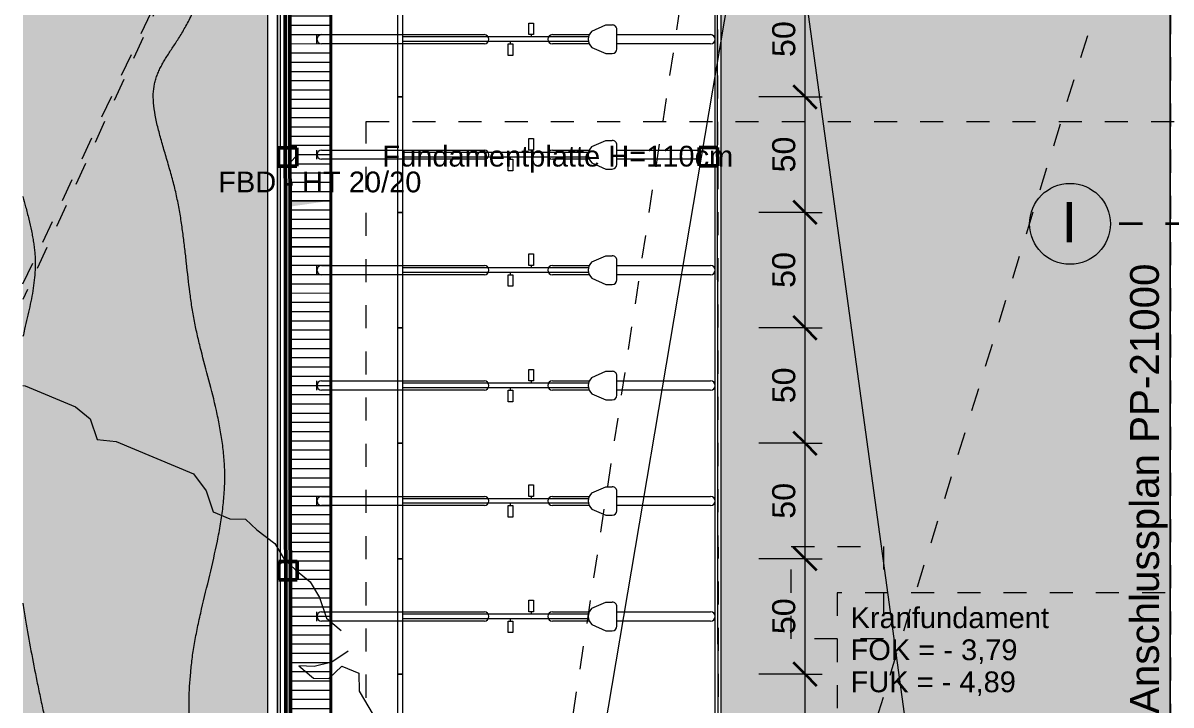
# Model space of a CAD drawing. Header units: metres. Extents: x -2.6 to 53.4, y 58.8 to 100.4.
# Drawn here: x -0.889 to 4.084, y 76.306 to 79.261 of the extents above; entities that cross this region are included whole.
import ezdxf

# ---------------------------------------------------------------- set-up
doc = ezdxf.new("R2010")
doc.units = ezdxf.units.M
for name, pattern in [('Strich Punkt Mittel', [0.015875, 0.00635, -0.004763, 0, -0.004763]), ('Verdeckt', [0.003, 0.002, -0.001]), ('Verdeckt Unten', [0.005, 0.003, -0.002])]:
    doc.linetypes.add(name, pattern=pattern)
for name, color, linetype, lineweight in [('A-DETL-GENF_', 92, 'Continuous', 13), ('A-DETL-MBND', 5, 'Continuous', 5), ('A-FLOR-HRAL', 11, 'Continuous', 5), ('A_2D', 7, 'Continuous', 13), ('A_Baeume', 92, 'Continuous', 13), ('A_Bemassung-50_', 4, 'Continuous', 9), ('A_Bemassung_', 4, 'Continuous', 9), ('A_Beschriftung_', 7, 'Continuous', 9), ('A_Decken', 8, 'Continuous', 13), ('A_Durchbruch_', 7, 'Continuous', 5), ('A_Gelaender', 7, 'Continuous', 13), ('A_Parkplatz', 7, 'Continuous', 13), ('A_Raeume', 7, 'Continuous', 13), ('A_Raeume_', 7, 'Continuous', 5), ('A_Raster_', 1, 'Continuous', 9), ('A_Waende', 7, 'Continuous', 13), ('A_Waende_SHR', 251, 'Continuous', 13), ('Text', 130, 'Continuous', 9)]:
    doc.layers.add(name, color=color, linetype=linetype, lineweight=lineweight)
doc.styles.add('Arial_1', font='arial.ttf', dxfattribs={"height": 0.175})
doc.styles.add('Arial_2', font='arial.ttf', dxfattribs={"height": 0.09})
doc.styles.add('Arial_3', font='arial.ttf', dxfattribs={"height": 0.125})
doc.styles.add('Arial_5', font='arial.ttf', dxfattribs={"height": 0.1})
doc.dimstyles.new('WGA-Bemaßung', dxfattribs={"dimscale": 0.3048, "dimtxt": 0.102026, "dimasz": 0.328084, "dimexe": 0.246063, "dimexo": 0.0625, "dimgap": 0.04101, "dimtad": 1, "dimdec": 1, "dimlfac": 100, "dimrnd": 0.5, "dimdsep": 46, "dimtxsty": 'Arial_5', "dimblk1": 'OBLIQUE', "dimblk2": 'OBLIQUE', "dimsah": 1, "dimcen": 0.09, "dimdle": 0.246063, "dimazin": 2, "dimtfac": 1, "dimtdec": 4, "dimtix": 1, "dimtmove": 0, "dimatfit": 3, "dimfxl": 0.656168, "dimfxlon": 1, "dimtvp": 1, "dimtolj": 1, "dimtzin": 0, "dimarcsym": 2})

# ---------------------------------------------------------------- blocks, each defined once
blk = doc.blocks.new('Geländer - Geländer-3410110-263_PP_00EG_BT1')
at = {"layer": 'A_Gelaender', "lineweight": 5}
blk.add_line((4.0799, 80.4655), (4.0799, 67.2368), dxfattribs=at)
blk = doc.blocks.new('Pergola1 - Pergola-4560027-263_PP_00EG_BT1')
at = {"layer": 'A_Waende_SHR', "lineweight": 5}
h = blk.add_hatch(dxfattribs=at)
h.set_pattern_fill('FP_95', color=250, style=0, pattern_type=2)
h.set_pattern_definition([(45, (0.1, 0), (-0.1414214, 0.2828427), []), (45, (0, 0), (-0.1414214, 0.2828427), [0.1, -0.15]), (45, (-0.1, 0), (-0.1414214, 0.2828427), [])])
h.paths.add_polyline_path([(0.227, 67.8896), (0.307, 67.8898), (0.3069, 67.9196), (0.2569, 67.9196), (0.2569, 67.9696), (0.2269, 67.9696), (0.227, 67.8896)])
h.paths.add_polyline_path([(2.0495, 67.8911), (2.1295, 67.8913), (2.1294, 67.9712), (2.0494, 67.9711), (2.0495, 67.8913)])
h.paths.add_polyline_path([(0.2769, 67.9396), (0.3069, 67.9396), (0.3069, 67.9696), (0.2769, 67.9696), (0.2769, 67.9411)])
h.paths.add_polyline_path([(0.2254, 69.6812), (0.2554, 69.6812), (0.2553, 69.7612), (0.2253, 69.7612)])
h.paths.add_polyline_path([(0.2754, 69.6813), (0.3054, 69.6813), (0.3053, 69.7613), (0.2753, 69.7613), (0.2754, 69.7313)])
h.paths.add_polyline_path([(0.2238, 71.4729), (0.2538, 71.4729), (0.2538, 71.5529), (0.2238, 71.5529)])
h.paths.add_polyline_path([(0.2738, 71.4729), (0.3038, 71.473), (0.3038, 71.553), (0.2738, 71.5529), (0.2738, 71.5229)])
h.paths.add_polyline_path([(2.0464, 71.4745), (2.1264, 71.4745), (2.1263, 71.5545), (2.0463, 71.5545)])
h.paths.add_polyline_path([(0.2223, 73.2646), (0.2523, 73.2646), (0.2517, 73.3446), (0.2222, 73.3446)])
h.paths.add_polyline_path([(0.2723, 73.2646), (0.3023, 73.2646), (0.3022, 73.3446), (0.2722, 73.3446), (0.2722, 73.3146)])
h.paths.add_polyline_path([(0.2207, 75.0562), (0.2507, 75.0562), (0.2507, 75.1362), (0.2207, 75.1362), (0.2207, 75.0705)])
h.paths.add_polyline_path([(0.2707, 75.0563), (0.3007, 75.0563), (0.3007, 75.1363), (0.2707, 75.1363), (0.2707, 75.0705)])
h.paths.add_polyline_path([(2.0433, 75.0578), (2.1233, 75.0579), (2.1232, 75.1379), (2.0432, 75.1378)])
h.paths.add_polyline_path([(0.2192, 76.8479), (0.2492, 76.8479), (0.2491, 76.9279), (0.2191, 76.9279)])
h.paths.add_polyline_path([(0.2692, 76.8479), (0.2992, 76.848), (0.2991, 76.928), (0.2691, 76.9279), (0.2691, 76.8979)])
h.paths.add_polyline_path([(0.2176, 78.6396), (0.2476, 78.6396), (0.2476, 78.7196), (0.2176, 78.7196), (0.2176, 78.6414)])
h.paths.add_polyline_path([(0.2676, 78.6396), (0.2976, 78.6396), (0.2976, 78.7196), (0.2676, 78.7196), (0.2676, 78.6414)])
h.paths.add_polyline_path([(2.0402, 78.6411), (2.1202, 78.6412), (2.1201, 78.7212), (2.0401, 78.7211)])
h.paths.add_polyline_path([(0.2161, 80.4312), (0.2461, 80.4312), (0.246, 80.4828), (0.296, 80.4828), (0.296, 80.5113), (0.216, 80.5112), (0.216, 80.4693)])
h.paths.add_polyline_path([(0.2661, 80.4313), (0.2961, 80.4313), (0.296, 80.4628), (0.2661, 80.4628), (0.2661, 80.4506)])
h.paths.add_polyline_path([(2.0386, 80.4328), (2.1186, 80.4329), (2.1186, 80.5129), (2.0386, 80.5128), (2.0386, 80.4628)])
h = blk.add_hatch(dxfattribs=at)
h.set_pattern_fill('FP_94', color=250, style=0, pattern_type=2)
h.set_pattern_definition([(216.87, (0.0833, 0.20825), (0.624749256, 0.416501116), [0.10413, -0.93713]), (206.565, (0.20825, 0.14578), (-0.20825414, -0.2082493), [0.23283, -0.23283]), (198.435, (0.20825, 0.04165), (-0.41650024, -0.208245843), [0.13171, -0.52684])])
h.paths.add_polyline_path([(0.2569, 67.9196), (2.0495, 67.9211), (2.0495, 67.9411), (0.2769, 67.9396), (0.2661, 80.4628), (2.0386, 80.4628), (2.0386, 80.4828), (0.246, 80.4828), (0.2569, 67.9285)])
at = {"layer": 'A_Waende', "lineweight": 50}
for p, q in [((0.246, 80.4828), (0.2569, 67.9196)), ((0.2769, 67.9396), (0.2661, 80.4628)), ((0.2176, 78.7196), (0.2176, 78.6396)), ((0.2976, 78.7196), (0.2176, 78.7196)), ((0.2976, 78.6396), (0.2976, 78.7196)), ((2.1201, 78.7212), (2.0401, 78.7211)), ((2.0401, 78.7211), (2.0402, 78.6411)), ((2.1202, 78.6412), (2.1201, 78.7212)), ((0.2176, 78.6396), (0.2976, 78.6396)), ((2.0402, 78.6411), (2.1202, 78.6412)), ((0.2991, 76.928), (0.2191, 76.9279)), ((0.2191, 76.9279), (0.2192, 76.8479)), ((0.2992, 76.848), (0.2991, 76.928)), ((0.2192, 76.8479), (0.2992, 76.848))]:
    blk.add_line(p, q, dxfattribs=at)
blk = doc.blocks.new('Bepf_Baum - Rotahorn - 9 Meter-V40-263_PP_00EG_BT1')
at = {"layer": 'A_Baeume'}
for p, q in [((-0.2783, 2.56), (-0.2697, 2.5626)), ((-0.2697, 2.5626), (-0.0331, 2.5626)), ((-0.0331, 2.5626), (0.0457, 2.5389)), ((0.0457, 2.5389), (0.1088, 2.4678)), ((0.1088, 2.4678), (0.1877, 2.4915)), ((0.1877, 2.4915), (0.5504, 2.4915)), ((0.5504, 2.4915), (0.6293, 2.4441)), ((0.6293, 2.4441), (0.6924, 2.373)), ((0.7713, 2.373), (0.8343, 2.3967)), ((0.8343, 2.3967), (0.8974, 2.373)), ((0.6924, 2.373), (0.7713, 2.373)), ((0.8974, 2.373), (0.9921, 2.3493)), ((0.9921, 2.3493), (1.0552, 2.3019)), ((1.0552, 2.3019), (1.1182, 2.2782)), ((1.1182, 2.2782), (1.1971, 2.2545)), ((1.1971, 2.2545), (1.2602, 2.2071)), ((1.2602, 2.2071), (1.3233, 2.136)), ((1.3233, 2.136), (1.4021, 2.1123)), ((1.4652, 2.0412), (1.4179, 1.9701)), ((1.4179, 1.9701), (1.3548, 1.9227)), ((1.4337, 1.899), (1.4652, 1.9701)), ((1.4652, 1.9701), (1.5441, 1.9701)), ((1.5441, 1.9701), (1.5756, 1.899)), ((1.3548, 1.9227), (1.2917, 1.899)), ((1.2917, 1.899), (1.3706, 1.8753)), ((1.3706, 1.8753), (1.4337, 1.899)), ((1.5756, 1.899), (1.6703, 1.8279))]:
    blk.add_line(p, q, dxfattribs=at)
blk = doc.blocks.new('Park_Fahrrad_Reihe - Park_Fahrrad_Reihe-V42-263_PP_00EG_BT1')
at = {"layer": 'A_Parkplatz'}
for p, q in [((3.98, 0.775), (4.02, 0.775)), ((3.98, 0.05), (3.98, 0.755)), ((4.02, 0.755), (4.02, 0.05)), ((4.48, 0.775), (4.52, 0.775)), ((4.48, 0.05), (4.48, 0.755)), ((4.52, 0.755), (4.52, 0.05)), ((4.98, 0.775), (5.02, 0.775)), ((4.98, 0.05), (4.98, 0.755)), ((5.02, 0.755), (5.02, 0.05)), ((5.48, 0.775), (5.52, 0.775)), ((5.48, 0.05), (5.48, 0.755)), ((5.52, 0.755), (5.52, 0.05)), ((5.98, 0.775), (6.02, 0.775)), ((5.98, 0.05), (5.98, 0.755)), ((6.02, 0.755), (6.02, 0.05)), ((6.48, 0.775), (6.52, 0.775)), ((6.48, 0.05), (6.48, 0.755)), ((6.52, 0.755), (6.52, 0.05)), ((3.25, 0.425), (3.75, 0.425)), ((3.75, 0.405), (3.25, 0.405)), ((3.75, 0.405), (3.75, 0.425)), ((3.75, 0.425), (4.25, 0.425)), ((3.75, 0.425), (3.75, 0.405)), ((4.25, 0.405), (3.75, 0.405)), ((3.99, -0.4007), (3.99, 0.405)), ((4.01, -0.4007), (4.01, 0.405)), ((4.25, 0.405), (4.25, 0.425)), ((4.25, 0.425), (4.75, 0.425)), ((4.25, 0.425), (4.25, 0.405)), ((4.75, 0.405), (4.25, 0.405)), ((4.49, -0.4007), (4.49, 0.405)), ((4.51, -0.4007), (4.51, 0.405)), ((4.75, 0.405), (4.75, 0.425)), ((4.75, 0.425), (5.25, 0.425)), ((4.75, 0.425), (4.75, 0.405)), ((5.25, 0.405), (4.75, 0.405)), ((4.99, -0.4007), (4.99, 0.405)), ((5.01, -0.4007), (5.01, 0.405)), ((5.25, 0.405), (5.25, 0.425)), ((5.25, 0.425), (5.75, 0.425)), ((5.25, 0.425), (5.25, 0.405)), ((5.75, 0.405), (5.25, 0.405)), ((5.49, -0.4007), (5.49, 0.405)), ((5.51, -0.4007), (5.51, 0.405)), ((5.75, 0.405), (5.75, 0.425)), ((5.75, 0.425), (6.25, 0.425)), ((5.75, 0.425), (5.75, 0.405)), ((6.25, 0.405), (5.75, 0.405)), ((5.99, -0.4007), (5.99, 0.405)), ((6.01, -0.4007), (6.01, 0.405)), ((6.25, 0.405), (6.25, 0.425)), ((6.25, 0.425), (6.75, 0.425)), ((6.25, 0.425), (6.25, 0.405)), ((6.75, 0.405), (6.25, 0.405)), ((6.49, -0.4007), (6.49, 0.405)), ((6.51, -0.4007), (6.51, 0.405)), ((3.93, -0.0734), (3.93, -0.0534)), ((3.93, -0.0534), (3.98, -0.0534)), ((3.98, -0.0734), (3.93, -0.0734)), ((3.98, -0.0534), (3.98, -0.0734)), ((3.98, -0.0634), (3.99, -0.0634)), ((4.43, -0.0734), (4.43, -0.0534)), ((4.43, -0.0534), (4.48, -0.0534)), ((4.48, -0.0734), (4.43, -0.0734)), ((4.48, -0.0534), (4.48, -0.0734)), ((4.48, -0.0634), (4.49, -0.0634)), ((4.93, -0.0734), (4.93, -0.0534)), ((4.93, -0.0534), (4.98, -0.0534)), ((4.98, -0.0734), (4.93, -0.0734)), ((4.98, -0.0534), (4.98, -0.0734)), ((4.98, -0.0634), (4.99, -0.0634)), ((5.43, -0.0734), (5.43, -0.0534)), ((5.43, -0.0534), (5.48, -0.0534)), ((5.48, -0.0734), (5.43, -0.0734)), ((5.48, -0.0534), (5.48, -0.0734)), ((5.48, -0.0634), (5.49, -0.0634)), ((5.93, -0.0734), (5.93, -0.0534)), ((5.93, -0.0534), (5.98, -0.0534)), ((5.98, -0.0734), (5.93, -0.0734)), ((5.98, -0.0534), (5.98, -0.0734)), ((5.98, -0.0634), (5.99, -0.0634)), ((6.43, -0.0734), (6.43, -0.0534)), ((6.43, -0.0534), (6.48, -0.0534)), ((6.48, -0.0734), (6.43, -0.0734)), ((6.48, -0.0534), (6.48, -0.0734)), ((6.48, -0.0634), (6.49, -0.0634)), ((4.02, -0.163), (4.02, -0.143)), ((4.02, -0.143), (4.07, -0.143)), ((4.07, -0.143), (4.07, -0.163)), ((4.52, -0.163), (4.52, -0.143)), ((4.52, -0.143), (4.57, -0.143)), ((4.57, -0.143), (4.57, -0.163)), ((5.02, -0.163), (5.02, -0.143)), ((5.02, -0.143), (5.07, -0.143)), ((5.07, -0.143), (5.07, -0.163)), ((5.52, -0.163), (5.52, -0.143)), ((5.52, -0.143), (5.57, -0.143)), ((5.57, -0.143), (5.57, -0.163)), ((6.02, -0.163), (6.02, -0.143)), ((6.02, -0.143), (6.07, -0.143)), ((6.07, -0.143), (6.07, -0.163)), ((6.52, -0.163), (6.52, -0.143)), ((6.52, -0.143), (6.57, -0.143)), ((6.57, -0.143), (6.57, -0.163)), ((4.02, -0.153), (4.01, -0.153)), ((4.07, -0.163), (4.02, -0.163)), ((4.52, -0.153), (4.51, -0.153)), ((4.57, -0.163), (4.52, -0.163)), ((5.02, -0.153), (5.01, -0.153)), ((5.07, -0.163), (5.02, -0.163)), ((5.52, -0.153), (5.51, -0.153)), ((5.57, -0.163), (5.52, -0.163)), ((6.02, -0.153), (6.01, -0.153)), ((6.07, -0.163), (6.02, -0.163)), ((6.52, -0.153), (6.51, -0.153)), ((6.57, -0.163), (6.52, -0.163)), ((3.98, -0.4042), (3.98, -0.245)), ((4.02, -0.245), (4.02, -0.4042)), ((4.48, -0.4042), (4.48, -0.245)), ((4.52, -0.245), (4.52, -0.4042)), ((4.98, -0.4042), (4.98, -0.245)), ((5.02, -0.245), (5.02, -0.4042)), ((5.48, -0.4042), (5.48, -0.245)), ((5.52, -0.245), (5.52, -0.4042)), ((5.98, -0.4042), (5.98, -0.245)), ((6.02, -0.245), (6.02, -0.4042)), ((6.48, -0.4042), (6.48, -0.245)), ((6.52, -0.245), (6.52, -0.4042)), ((3.9647, -0.4163), (3.938, -0.4769)), ((4.0353, -0.4163), (4.062, -0.4769)), ((4.4647, -0.4163), (4.438, -0.4769)), ((4.5353, -0.4163), (4.562, -0.4769)), ((4.9647, -0.4163), (4.938, -0.4769)), ((5.0353, -0.4163), (5.062, -0.4769)), ((5.4647, -0.4163), (5.438, -0.4769)), ((5.5353, -0.4163), (5.562, -0.4769)), ((5.9647, -0.4163), (5.938, -0.4769)), ((6.0353, -0.4163), (6.062, -0.4769)), ((6.4647, -0.4163), (6.438, -0.4769)), ((6.5353, -0.4163), (6.562, -0.4769)), ((3.938, -0.4769), (3.938, -0.5044)), ((4.062, -0.4769), (4.062, -0.5044)), ((4.438, -0.4769), (4.438, -0.5044)), ((4.562, -0.4769), (4.562, -0.5044)), ((4.938, -0.4769), (4.938, -0.5044)), ((5.062, -0.4769), (5.062, -0.5044)), ((5.438, -0.4769), (5.438, -0.5044)), ((5.562, -0.4769), (5.562, -0.5044)), ((5.938, -0.4769), (5.938, -0.5044)), ((6.062, -0.4769), (6.062, -0.5044)), ((6.438, -0.4769), (6.438, -0.5044)), ((6.562, -0.4769), (6.562, -0.5044)), ((3.958, -0.5244), (4.042, -0.5244)), ((3.98, -0.93), (3.98, -0.5244)), ((4.02, -0.5244), (4.02, -0.93)), ((4.458, -0.5244), (4.542, -0.5244)), ((4.48, -0.93), (4.48, -0.5244)), ((4.52, -0.5244), (4.52, -0.93)), ((4.958, -0.5244), (5.042, -0.5244)), ((4.98, -0.93), (4.98, -0.5244)), ((5.02, -0.5244), (5.02, -0.93)), ((5.458, -0.5244), (5.542, -0.5244)), ((5.48, -0.93), (5.48, -0.5244)), ((5.52, -0.5244), (5.52, -0.93)), ((5.958, -0.5244), (6.042, -0.5244)), ((5.98, -0.8807), (5.98, -0.5244)), ((6.02, -0.5244), (6.02, -0.8807)), ((6.458, -0.5244), (6.542, -0.5244)), ((6.48, -0.93), (6.48, -0.5244)), ((6.52, -0.5244), (6.52, -0.93)), ((3.25, -0.95), (3.75, -0.95)), ((3.75, -0.95), (4.25, -0.95)), ((4.25, -0.95), (4.75, -0.95)), ((4.75, -0.95), (5.25, -0.95)), ((5.25, -0.95), (5.75, -0.95)), ((5.75, -0.95), (5.9512, -0.95)), ((6.0312, -0.95), (6.25, -0.95)), ((6.25, -0.95), (6.75, -0.95))]:
    blk.add_line(p, q, dxfattribs=at)
for centre, radius, start, end in [((4, 0.755), 0.02, 0, 180), ((4.5, 0.755), 0.02, 0, 180), ((5, 0.755), 0.02, 0, 180), ((5.5, 0.755), 0.02, 0, 180), ((6, 0.755), 0.02, 0, 180), ((6.5, 0.755), 0.02, 0, 180), ((4, 0.05), 0.02, 180, 360), ((4.5, 0.05), 0.02, 180, 360), ((5, 0.05), 0.02, 180, 360), ((5.5, 0.05), 0.02, 180, 360), ((6, 0.05), 0.02, 180, 360), ((6.5, 0.05), 0.02, 180, 360), ((4, -0.245), 0.02, 0, 180), ((4.5, -0.245), 0.02, 0, 180), ((5, -0.245), 0.02, 0, 180), ((5.5, -0.245), 0.02, 0, 180), ((6, -0.245), 0.02, 0, 180), ((6.5, -0.245), 0.02, 0, 180), ((4, -0.445), 0.0455, 39.1071, 140.8929), ((4.5, -0.445), 0.0455, 39.1071, 140.8929), ((5, -0.445), 0.0455, 39.1071, 140.8929), ((5.5, -0.445), 0.0455, 39.1071, 140.8929), ((6, -0.445), 0.0455, 39.1071, 140.8929), ((6.5, -0.445), 0.0455, 39.1071, 140.8929), ((3.958, -0.5044), 0.02, 180, 270), ((4.042, -0.5044), 0.02, 270, 0), ((4.458, -0.5044), 0.02, 180, 270), ((4.542, -0.5044), 0.02, 270, 0), ((4.958, -0.5044), 0.02, 180, 270), ((5.042, -0.5044), 0.02, 270, 0), ((5.458, -0.5044), 0.02, 180, 270), ((5.542, -0.5044), 0.02, 270, 0), ((5.958, -0.5044), 0.02, 180, 270), ((6.042, -0.5044), 0.02, 270, 0), ((6.458, -0.5044), 0.02, 180, 270), ((6.542, -0.5044), 0.02, 270, 0), ((4, -0.93), 0.02, 180, 360), ((4.5, -0.93), 0.02, 180, 360), ((5, -0.93), 0.02, 180, 360), ((5.5, -0.93), 0.02, 180, 360), ((6.5, -0.93), 0.02, 180, 360)]:
    blk.add_arc(centre, radius, start, end, dxfattribs=at)
blk = doc.blocks.new('HLS_Rigol - 20x8cm-9179605-263_PP_00EG_BT1')
at = {"layer": 'A-DETL-MBND'}
h = blk.add_hatch(dxfattribs=at)
h.set_pattern_fill('FP_124', color=252, style=0, pattern_type=2)
h.set_pattern_definition([(359.99107, (-0.26287, 67.891), (-3.77e-06, 0.04), [])])
h.paths.add_polyline_path([(0.4417, 67.8905), (0.4417, 67.9197), (0.3069, 67.9196), (0.307, 67.8905), (0.4064, 67.8905)])
h.paths.add_polyline_path([(0.3069, 67.9396), (0.4417, 67.9397), (0.4417, 78.4899), (0.2707, 78.4655), (0.2678, 78.445), (0.2691, 76.9279), (0.2991, 76.928), (0.2991, 76.848), (0.2692, 76.8479), (0.2707, 75.1363), (0.3007, 75.1363), (0.3007, 75.0563), (0.2707, 75.0562), (0.2722, 73.3446), (0.3022, 73.3446), (0.3022, 73.2646), (0.2723, 73.2646), (0.2738, 71.5529), (0.3038, 71.553), (0.3038, 71.473), (0.2738, 71.4729), (0.2753, 69.7613), (0.3053, 69.7613), (0.3053, 69.6813), (0.2754, 69.6812), (0.2769, 67.9696), (0.3069, 67.9696), (0.3069, 67.9411)])
h.paths.add_polyline_path([(0.2517, 67.9696), (0.2569, 67.9696), (0.2554, 69.6812), (0.2517, 69.6812), (0.2517, 67.9696)])
h.paths.add_polyline_path([(0.2517, 69.7612), (0.2553, 69.7613), (0.2538, 71.4729), (0.2517, 71.4729), (0.2517, 69.7613)])
h.paths.add_polyline_path([(0.2517, 71.5529), (0.2538, 71.553), (0.2523, 73.2646), (0.2517, 73.2646), (0.2517, 71.553)])
h.paths.add_polyline_path([(0.2517, 73.3446), (0.2522, 73.3446), (0.2517, 73.3446)])
h.paths.add_polyline_path([(0.2707, 78.4905), (0.4417, 78.4905), (0.4417, 80.2762), (0.2662, 80.276), (0.2676, 78.7196), (0.2976, 78.7196), (0.2976, 78.6396), (0.2676, 78.6396), (0.2678, 78.4905)])
h.paths.add_polyline_path([(0.2662, 80.279), (0.4417, 80.2792), (0.4417, 80.2812), (0.2662, 80.281)])
h.paths.add_polyline_path([(0.296, 80.4828), (0.4417, 80.4828), (0.4417, 80.4896), (0.296, 80.4896)])
for p, q in [((0.4417, 78.4905), (0.4417, 80.2762)), ((0.442, 80.2762), (0.442, 78.4905)), ((0.4437, 78.4905), (0.4437, 80.2762)), ((0.4467, 67.9397), (0.4467, 80.2762)), ((0.4467, 67.9397), (0.4467, 80.2762)), ((0.2467, 78.7196), (0.2467, 79.7282)), ((0.2467, 78.7196), (0.2467, 79.7282)), ((0.2467, 78.4905), (0.2467, 78.6396)), ((0.2467, 78.4905), (0.2467, 78.6396)), ((0.4417, 67.9397), (0.4417, 78.4899)), ((0.442, 78.49), (0.442, 67.9397)), ((0.4437, 67.9397), (0.4437, 78.4902)), ((0.2467, 76.9279), (0.2467, 78.2972)), ((0.2467, 76.9279), (0.2467, 78.2972)), ((0.2467, 75.1362), (0.2467, 76.8479)), ((0.2467, 75.1362), (0.2467, 76.8479))]:
    blk.add_line(p, q, dxfattribs=at)
blk = doc.blocks.new('Symbol_Schatten - Bodendurchbruch_Schatten-V111-263_PP_00EG_BT1')
at = {"layer": 'A-DETL-MBND'}
for p, q in [((-0.1, -0.1), (-0.099, -0.1)), ((-0.099, -0.1), (-0.1, -0.1)), ((0.0959, -0.1), (0.0979, -0.1)), ((0.0979, -0.1), (0.0959, -0.1))]:
    blk.add_line(p, q, dxfattribs=at)
blk = doc.blocks.new('Symbol_Schatten - Bodendurchbruch_Schatten-V112-263_PP_00EG_BT1')
at = {"layer": 'A-DETL-GENF_'}
h = blk.add_hatch(color=256, dxfattribs=at)
h.paths.add_polyline_path([(-0.1, -0.1), (-0.0978, -0.0847), (-0.098, 0.1), (-0.1, 0.1), (-0.1, -0.0737)])
h.paths.add_polyline_path([(-0.0779, 0.0545), (-0.075, 0.075), (0.0959, 0.1), (-0.078, 0.1), (-0.078, 0.078)])
at = {"layer": 'A_2D'}
for p, q in [((-0.1, -0.1), (-0.1, 0.1)), ((-0.1, 0.1), (-0.098, 0.1)), ((-0.078, 0.1), (0.1, 0.1)), ((0.1, 0.1), (0.1, -0.1)), ((-0.0978, -0.1), (-0.1, -0.1)), ((0.1, -0.1), (-0.0778, -0.1))]:
    blk.add_line(p, q, dxfattribs=at)
at = {"layer": 'A_Durchbruch_'}
for p, q in [((-0.098, 0.1), (-0.1, 0.1)), ((-0.1, 0.1), (-0.1, -0.1)), ((0.1, 0.1), (-0.078, 0.1)), ((0.1, -0.1), (0.1, 0.1)), ((-0.1, -0.1), (-0.0978, -0.1)), ((-0.0778, -0.1), (0.1, -0.1))]:
    blk.add_line(p, q, dxfattribs=at)
blk = doc.blocks.new('Raster - BS_Achse-112124-263_PP_00EG_BT1')
at = {"layer": 'A_Beschriftung_'}
blk.add_circle((0, 0), 0.0035, dxfattribs=at)
blk = doc.blocks.new('DIMBLOCK17-263_PP_00EG_BT1')
at = {"layer": 'A_Bemassung-50_', "lineweight": 35, "transparency": 16777216}
for p, q in [((2.4986, 76.44), (2.4486, 76.49)), ((2.4986, 76.44), (2.5486, 76.39)), ((2.4986, 75.94), (2.4486, 75.99)), ((2.4986, 75.94), (2.5486, 75.89))]:
    blk.add_line(p, q, dxfattribs=at)
at = {"layer": 'A_Bemassung-50_', "transparency": 16777216}
for p, q in [((2.4986, 76.44), (2.2986, 76.44)), ((2.4986, 75.94), (2.4986, 76.44)), ((2.4986, 76.44), (2.5736, 76.44)), ((2.4986, 75.94), (2.2986, 75.94)), ((2.4986, 75.94), (2.5736, 75.94))]:
    blk.add_line(p, q, dxfattribs=at)
at = {"layer": 'A_Bemassung-50_', "color": 0, "transparency": 16777216, "insert": (2.3563, 76.1131), "char_height": 0.1, "width": 0.184588, "attachment_point": 1, "rotation": 90, "line_spacing_factor": 0.941778, "style": 'Arial_5'}
blk.add_mtext('50', dxfattribs=at)
blk = doc.blocks.new('_Oblique')
at = {"color": 0, "linetype": 'ByBlock', "lineweight": -2}
blk.add_line((-0.5, -0.5), (0.5, 0.5), dxfattribs=at)
blk = doc.blocks.new('DIMBLOCK18-263_PP_00EG_BT1')
at = {"layer": 'A_Bemassung-50_', "lineweight": 35, "transparency": 16777216}
for p, q in [((2.4986, 76.94), (2.4486, 76.99)), ((2.4986, 76.94), (2.5486, 76.89)), ((2.4986, 76.44), (2.4486, 76.49)), ((2.4986, 76.44), (2.5486, 76.39))]:
    blk.add_line(p, q, dxfattribs=at)
at = {"layer": 'A_Bemassung-50_', "transparency": 16777216}
for p, q in [((2.4986, 76.94), (2.2986, 76.94)), ((2.4986, 76.44), (2.4986, 76.94)), ((2.4986, 76.94), (2.5736, 76.94)), ((2.4986, 76.44), (2.2986, 76.44)), ((2.4986, 76.44), (2.5736, 76.44))]:
    blk.add_line(p, q, dxfattribs=at)
at = {"layer": 'A_Bemassung-50_', "color": 0, "transparency": 16777216, "insert": (2.3563, 76.6131), "char_height": 0.1, "width": 0.184588, "attachment_point": 1, "rotation": 90, "line_spacing_factor": 0.941778, "style": 'Arial_5'}
blk.add_mtext('50', dxfattribs=at)
blk = doc.blocks.new('DIMBLOCK19-263_PP_00EG_BT1')
at = {"layer": 'A_Bemassung-50_', "lineweight": 35, "transparency": 16777216}
for p, q in [((2.4986, 77.44), (2.4486, 77.49)), ((2.4986, 77.44), (2.5486, 77.39)), ((2.4986, 76.94), (2.4486, 76.99)), ((2.4986, 76.94), (2.5486, 76.89))]:
    blk.add_line(p, q, dxfattribs=at)
at = {"layer": 'A_Bemassung-50_', "transparency": 16777216}
for p, q in [((2.4986, 77.44), (2.2986, 77.44)), ((2.4986, 76.94), (2.4986, 77.44)), ((2.4986, 77.44), (2.5736, 77.44)), ((2.4986, 76.94), (2.2986, 76.94)), ((2.4986, 76.94), (2.5736, 76.94))]:
    blk.add_line(p, q, dxfattribs=at)
at = {"layer": 'A_Bemassung-50_', "color": 0, "transparency": 16777216, "insert": (2.3563, 77.1131), "char_height": 0.1, "width": 0.184588, "attachment_point": 1, "rotation": 90, "line_spacing_factor": 0.941778, "style": 'Arial_5'}
blk.add_mtext('50', dxfattribs=at)
blk = doc.blocks.new('DIMBLOCK20-263_PP_00EG_BT1')
at = {"layer": 'A_Bemassung-50_', "lineweight": 35, "transparency": 16777216}
for p, q in [((2.4986, 77.94), (2.4486, 77.99)), ((2.4986, 77.94), (2.5486, 77.89)), ((2.4986, 77.44), (2.4486, 77.49)), ((2.4986, 77.44), (2.5486, 77.39))]:
    blk.add_line(p, q, dxfattribs=at)
at = {"layer": 'A_Bemassung-50_', "transparency": 16777216}
for p, q in [((2.4986, 77.94), (2.2986, 77.94)), ((2.4986, 77.44), (2.4986, 77.94)), ((2.4986, 77.94), (2.5736, 77.94)), ((2.4986, 77.44), (2.2986, 77.44)), ((2.4986, 77.44), (2.5736, 77.44))]:
    blk.add_line(p, q, dxfattribs=at)
at = {"layer": 'A_Bemassung-50_', "color": 0, "transparency": 16777216, "insert": (2.3563, 77.6131), "char_height": 0.1, "width": 0.184588, "attachment_point": 1, "rotation": 90, "line_spacing_factor": 0.941778, "style": 'Arial_5'}
blk.add_mtext('50', dxfattribs=at)
blk = doc.blocks.new('DIMBLOCK21-263_PP_00EG_BT1')
at = {"layer": 'A_Bemassung-50_', "lineweight": 35, "transparency": 16777216}
for p, q in [((2.4986, 78.44), (2.4486, 78.49)), ((2.4986, 78.44), (2.5486, 78.39)), ((2.4986, 77.94), (2.4486, 77.99)), ((2.4986, 77.94), (2.5486, 77.89))]:
    blk.add_line(p, q, dxfattribs=at)
at = {"layer": 'A_Bemassung-50_', "transparency": 16777216}
for p, q in [((2.4986, 78.44), (2.2986, 78.44)), ((2.4986, 77.94), (2.4986, 78.44)), ((2.4986, 78.44), (2.5736, 78.44)), ((2.4986, 77.94), (2.2986, 77.94)), ((2.4986, 77.94), (2.5736, 77.94))]:
    blk.add_line(p, q, dxfattribs=at)
at = {"layer": 'A_Bemassung-50_', "color": 0, "transparency": 16777216, "insert": (2.3563, 78.1131), "char_height": 0.1, "width": 0.184588, "attachment_point": 1, "rotation": 90, "line_spacing_factor": 0.941778, "style": 'Arial_5'}
blk.add_mtext('50', dxfattribs=at)
blk = doc.blocks.new('DIMBLOCK22-263_PP_00EG_BT1')
at = {"layer": 'A_Bemassung-50_', "lineweight": 35, "transparency": 16777216}
for p, q in [((2.4986, 78.94), (2.4486, 78.99)), ((2.4986, 78.94), (2.5486, 78.89)), ((2.4986, 78.44), (2.4486, 78.49)), ((2.4986, 78.44), (2.5486, 78.39))]:
    blk.add_line(p, q, dxfattribs=at)
at = {"layer": 'A_Bemassung-50_', "transparency": 16777216}
for p, q in [((2.4986, 78.94), (2.2986, 78.94)), ((2.4986, 78.44), (2.4986, 78.94)), ((2.4986, 78.94), (2.5736, 78.94)), ((2.4986, 78.44), (2.2986, 78.44)), ((2.4986, 78.44), (2.5736, 78.44))]:
    blk.add_line(p, q, dxfattribs=at)
at = {"layer": 'A_Bemassung-50_', "color": 0, "transparency": 16777216, "insert": (2.3563, 78.6131), "char_height": 0.1, "width": 0.184588, "attachment_point": 1, "rotation": 90, "line_spacing_factor": 0.941778, "style": 'Arial_5'}
blk.add_mtext('50', dxfattribs=at)
blk = doc.blocks.new('DIMBLOCK23-263_PP_00EG_BT1')
at = {"layer": 'A_Bemassung-50_', "lineweight": 35, "transparency": 16777216}
for p, q in [((2.4986, 79.44), (2.4486, 79.49)), ((2.4986, 79.44), (2.5486, 79.39)), ((2.4986, 78.94), (2.4486, 78.99)), ((2.4986, 78.94), (2.5486, 78.89))]:
    blk.add_line(p, q, dxfattribs=at)
at = {"layer": 'A_Bemassung-50_', "transparency": 16777216}
for p, q in [((2.4986, 79.44), (2.2986, 79.44)), ((2.4986, 78.94), (2.4986, 79.44)), ((2.4986, 79.44), (2.5736, 79.44)), ((2.4986, 78.94), (2.2986, 78.94)), ((2.4986, 78.94), (2.5736, 78.94))]:
    blk.add_line(p, q, dxfattribs=at)
at = {"layer": 'A_Bemassung-50_', "color": 0, "transparency": 16777216, "insert": (2.3563, 79.1131), "char_height": 0.1, "width": 0.184588, "attachment_point": 1, "rotation": 90, "line_spacing_factor": 0.941778, "style": 'Arial_5'}
blk.add_mtext('50', dxfattribs=at)

msp = doc.modelspace()

# ---------------------------------------------------------------- hatches: boundary and pattern name
at = {"layer": 'A-DETL-GENF_'}
h = msp.add_hatch(color=10, dxfattribs=at)
h.paths.add_polyline_path([(-0.8892, 65.8893), (4.0799, 65.8905), (4.0799, 91.5308), (4.0817, 91.5308), (4.081, 91.5321), (4.0893, 91.5316), (16.0904, 89.6167), (16.0904, 89.609), (17.8512, 89.3272), (17.8512, 89.3285), (17.8508, 89.329), (17.8508, 89.3788), (17.8466, 89.3544), (4.0838, 91.5569), (4.1143, 91.7444), (9.3588, 90.9052), (17.8509, 89.5469), (17.8509, 89.5482), (4.1144, 91.7466), (4.1148, 91.7494), (9.3588, 90.9103), (17.8509, 89.5515), (17.8517, 90.7759), (18.0263, 90.7762), (-0.8892, 93.8029), (-0.8892, 92.5066), (2.4017, 91.98), (2.4009, 91.9771), (-0.8892, 92.5036), (-0.8892, 92.5016), (2.4009, 91.9751), (2.3705, 91.7875), (2.3527, 91.7904), (2.3527, 91.7884), (2.3516, 91.7886), (2.3516, 91.8496), (2.3486, 91.8489), (2.3486, 91.791), (2.3466, 91.7914), (2.3466, 91.8485), (2.1997, 91.8149), (2.1583, 91.8215), (2.158, 91.8195), (2.1945, 91.8137), (2.1867, 91.8119), (2.1576, 91.8166), (2.1551, 91.7995), (2.1566, 91.7995), (2.1566, 91.7823), (2.1546, 91.7826), (2.1546, 91.7953), (2.1527, 91.7855), (2.1527, 91.8173), (-0.8892, 92.3041), (-0.8892, 92.2838), (2.1339, 91.7995), (2.1339, 80.4745), (2.1566, 80.4742), (2.1566, 80.4729), (2.1339, 80.4729), (2.1339, 80.2829), (2.3466, 80.2831), (2.3466, 80.3346), (2.1684, 80.4693), (2.3716, 80.4693), (2.3714, 80.2793), (2.3516, 80.2793), (2.3516, 80.3308), (2.3486, 80.3331), (2.3486, 80.2811), (2.1339, 80.2809), (2.1339, 80.2775), (2.3714, 80.2773), (2.3714, 80.2743), (2.1339, 80.2743), (2.1339, 67.8913), (2.0495, 67.8913), (2.0494, 67.9211), (0.447, 67.9196), (0.4467, 67.8905), (0.307, 67.8905), (0.3069, 67.8896), (0.2261, 67.8896), (-0.8892, 68.3549), (-0.8892, 66.0014)])
h.paths.add_polyline_path([(3.6336, 66.146), (3.6336, 66.946), (4.0336, 66.546), (3.7264, 66.2388)])
h.paths.add_polyline_path([(2.3714, 80.4712), (2.1658, 80.4713), (2.1618, 80.4743), (2.3716, 80.4742), (2.3714, 80.4716)])
h.paths.add_polyline_path([(3.7579, 86.7939), (3.7579, 86.8945), (3.3807, 86.8945), (3.3807, 87.0584), (3.7579, 87.0584), (3.7579, 87.1629), (3.9424, 86.9784), (3.8585, 86.8945)])
h.paths.add_polyline_path([(22.0038, 87.818), (22.1575, 87.818), (22.1575, 88.6685), (22.1477, 88.6587), (22.1477, 88.8387), (22.1575, 88.8288), (22.1575, 90.743), (20.6077, 90.991), (20.6077, 90.442), (20.1151, 90.442), (18.0517, 90.7721), (18.0517, 89.3156), (17.924, 89.3156), (18.1093, 89.2857), (18.1093, 87.818), (18.3877, 87.818), (18.3877, 87.8555), (19.8177, 87.8555), (19.8177, 87.818), (20.0677, 87.818), (20.0682, 90.437), (20.6077, 90.437), (20.6077, 87.818), (21.1559, 87.818)])
h.paths.add_polyline_path([(19.3524, 87.8575), (18.3877, 87.8575), (18.3877, 87.8605), (19.8177, 87.8605), (19.8177, 87.8575), (19.4601, 87.8575)])
h.paths.add_polyline_path([(19.0956, 88.7628), (18.6956, 89.1628), (19.4956, 89.1628), (19.331, 88.9982)])
h.paths.add_polyline_path([(21.9576, 89.1744), (21.9576, 89.275), (21.5804, 89.275), (21.5804, 89.4389), (21.9576, 89.4389), (21.9576, 89.5434), (22.1421, 89.3589), (22.0038, 89.2206)])
h.paths.add_polyline_path([(17.8562, 89.3265), (17.8562, 89.3278), (17.8547, 89.328), (17.8547, 89.3267)])
h.paths.add_polyline_path([(17.8461, 89.3495), (4.0832, 91.5517), (4.084, 91.5549), (9.9214, 90.6208), (17.8466, 89.3524)])
h.paths.add_polyline_path([(21.7198, 89.5153), (21.5353, 89.6998), (21.7198, 89.8843), (21.7198, 89.7798), (22.097, 89.7798), (22.097, 89.6159), (21.7198, 89.6159), (21.7198, 89.5421)])
h.paths.add_polyline_path([(15.0965, 90.2746), (14.912, 90.4591), (15.0126, 90.4591), (15.0126, 90.8363), (15.1765, 90.8363), (15.1765, 90.4591), (15.281, 90.4591), (15.1765, 90.3547)])
h.paths.add_polyline_path([(14.7965, 90.2763), (14.6326, 90.2763), (14.6326, 90.6536), (14.532, 90.6536), (14.7165, 90.8381), (14.901, 90.6536), (14.7965, 90.6536), (14.7965, 90.4591)])
h.paths.add_polyline_path([(3.5652, 90.692), (3.3807, 90.8764), (3.5652, 91.0609), (3.5652, 90.9604), (3.9424, 90.9604), (3.9424, 90.7964), (3.5652, 90.7964)])
h.paths.add_polyline_path([(8.0841, 91.2144), (8.0841, 91.5916), (7.9835, 91.5916), (8.168, 91.7761), (8.3525, 91.5916), (8.248, 91.5916), (8.248, 91.2144)])
h.paths.add_polyline_path([(4.0832, 91.5517), (4.0832, 91.5528), (4.0834, 91.5539)])
h.paths.add_polyline_path([(2.3701, 91.7826), (2.3516, 91.7855), (2.3516, 91.7885), (2.3705, 91.7855)])
h.paths.add_polyline_path([(2.3486, 91.786), (2.3466, 91.7863), (2.3466, 91.7893), (2.3486, 91.789), (2.3486, 91.7875)])
h.paths.add_polyline_path([(2.1527, 91.8204), (2.1527, 91.8224), (-0.8892, 92.3091), (-0.8892, 92.3071), (2.1369, 91.8229)])
at = {"layer": 'A-DETL-GENF_', "lineweight": 5}
h = msp.add_hatch(dxfattribs=at)
h.set_pattern_fill('FP_190', color=55, style=0, pattern_type=2)
h.set_pattern_definition([(90, (0, 0), (-0.17961, 0.17961), [0.04762, -0.31159]), (45, (0, 0), (-0.1796051, 0.1796051), [0.04763, -0.20638]), (135, (0, 0), (-0.1796051, -0.1796051), [0.04763, -0.20638])])
h.paths.add_polyline_path([(0.1722, 67.9571), (0.1722, 80.5655), (1.9567, 80.5655), (1.9567, 82.1446), (2.1214, 82.1447), (2.121, 91.8021), (-0.8892, 92.2838), (-0.8892, 68.3998), (0.1706, 67.9577)])

# ---------------------------------------------------------------- linework, layer by layer
at = {"layer": 'A_2D', "linetype": 'Verdeckt', "lineweight": 25}
msp.add_line((4.0809, 93.9118), (4.0809, 60.8261), dxfattribs=at)
at = {"layer": 'A_2D'}
for p, q in [((2.1339, 91.8001), (2.1339, 67.8913)), ((4.0799, 65.8905), (4.0799, 91.5308)), ((0.1722, 67.9571), (0.1722, 80.5655)), ((0.227, 67.8893), (2.3517, 80.4655)), ((2.3517, 80.4655), (4.0799, 67.8893))]:
    msp.add_line(p, q, dxfattribs=at)
at = {"layer": 'A_2D', "linetype": 'Verdeckt Unten'}
for p, q in [((0.5977, 78.8332), (6.6977, 78.8332)), ((0.5977, 72.738), (0.5977, 78.8332)), ((2.439, 76.9926), (2.839, 76.9926)), ((2.439, 76.5926), (2.439, 76.9926)), ((2.839, 76.9926), (2.839, 76.5926)), ((4.6585, 76.792), (2.6385, 76.792)), ((2.6385, 76.792), (2.6385, 74.7739)), ((2.839, 76.5926), (2.439, 76.5926))]:
    msp.add_line(p, q, dxfattribs=at)
at = {"layer": 'A_2D'}
for points, knots in [([(-0.8893, 72.0823), (-0.8868, 72.0796), (-0.8649, 72.0562), (-0.8216, 72.0183), (-0.7566, 71.9772), (-0.6998, 71.9507), (-0.6533, 71.9326), (-0.6179, 71.9202), (-0.5822, 71.9086), (-0.5462, 71.8974), (-0.5102, 71.8875), (-0.4746, 71.8795), (-0.4394, 71.8744), (-0.4051, 71.8728), (-0.3718, 71.8755), (-0.3398, 71.8834), (-0.3094, 71.8971), (-0.2808, 71.9175), (-0.2543, 71.9454), (-0.2302, 71.9815), (-0.2123, 72.019), (-0.1995, 72.0539), (-0.1876, 72.0923), (-0.1747, 72.1465), (-0.1619, 72.2201), (-0.1518, 72.3004), (-0.1413, 72.4145), (-0.135, 72.5359), (-0.1318, 72.6582), (-0.1308, 72.7487), (-0.131, 72.8364), (-0.132, 72.9198), (-0.1336, 72.9972), (-0.1353, 73.0553), (-0.1367, 73.0982), (-0.1382, 73.139), (-0.14, 73.1863), (-0.1419, 73.2379), (-0.1433, 73.2856), (-0.1439, 73.3303), (-0.1437, 73.3729), (-0.1425, 73.4075), (-0.1409, 73.4351), (-0.1393, 73.456), (-0.1373, 73.4771), (-0.1348, 73.4985), (-0.132, 73.5204), (-0.1286, 73.5429), (-0.1247, 73.5661), (-0.1203, 73.5902), (-0.1154, 73.6152), (-0.1079, 73.6501), (-0.0973, 73.6964), (-0.0838, 73.7555), (-0.0706, 73.8173), (-0.0589, 73.8813), (-0.05, 73.9465), (-0.0449, 74.0122), (-0.045, 74.0777), (-0.0513, 74.1423), (-0.0649, 74.2051), (-0.084, 74.2661), (-0.1067, 74.3251), (-0.1315, 74.3819), (-0.1566, 74.4364), (-0.1804, 74.4883), (-0.201, 74.5375), (-0.2141, 74.5761), (-0.2214, 74.6055), (-0.2262, 74.6338), (-0.2281, 74.6678), (-0.2233, 74.7207), (-0.2086, 74.7743), (-0.1879, 74.8337), (-0.1701, 74.8825), (-0.1511, 74.9369), (-0.135, 74.988), (-0.1224, 75.033), (-0.1131, 75.069), (-0.1042, 75.107), (-0.0929, 75.1599), (-0.0797, 75.2296), (-0.0615, 75.3459), (-0.0484, 75.4649), (-0.0422, 75.5779), (-0.0416, 75.6442), (-0.0432, 75.6936), (-0.0463, 75.7404), (-0.0525, 75.7942), (-0.0628, 75.852), (-0.0793, 75.9206), (-0.0982, 75.9776), (-0.1162, 76.0251), (-0.1284, 76.0564), (-0.1391, 76.0857), (-0.1484, 76.1151), (-0.1548, 76.1415), (-0.1592, 76.165), (-0.1621, 76.184), (-0.1646, 76.2046), (-0.1666, 76.2267), (-0.1681, 76.2503), (-0.1695, 76.2835), (-0.17, 76.3461), (-0.1657, 76.4265), (-0.1558, 76.5132), (-0.1452, 76.5809), (-0.1314, 76.6505), (-0.11, 76.7456), (-0.0799, 76.8676), (-0.0513, 76.9915), (-0.0329, 77.0904), (-0.0223, 77.1641), (-0.0168, 77.2248), (-0.0149, 77.2727), (-0.0148, 77.3202), (-0.0178, 77.3787), (-0.0257, 77.4477), (-0.037, 77.5156), (-0.0557, 77.6047), (-0.0837, 77.7139), (-0.1128, 77.8209), (-0.1335, 77.9056), (-0.1469, 77.9687), (-0.1577, 78.0316), (-0.1694, 78.1153), (-0.1786, 78.1989), (-0.1879, 78.2826), (-0.1955, 78.3456), (-0.2045, 78.4088), (-0.2154, 78.4724), (-0.229, 78.5364), (-0.2459, 78.6009), (-0.2645, 78.6651), (-0.2833, 78.7282), (-0.3004, 78.7893), (-0.3144, 78.8477), (-0.3235, 78.9024), (-0.3261, 78.9526), (-0.3214, 78.99), (-0.3141, 79.018), (-0.3069, 79.0382), (-0.2983, 79.0579), (-0.2885, 79.0773), (-0.2775, 79.0966), (-0.2655, 79.116), (-0.2528, 79.1357), (-0.2395, 79.156), (-0.2257, 79.1771), (-0.2116, 79.1992), (-0.1974, 79.2224), (-0.1786, 79.2554), (-0.1555, 79.3), (-0.1294, 79.3577), (-0.1058, 79.4183), (-0.0856, 79.4807), (-0.0722, 79.5332), (-0.0642, 79.5748), (-0.0579, 79.6161), (-0.0529, 79.667), (-0.0505, 79.7273), (-0.0505, 79.7868), (-0.052, 79.8456), (-0.0539, 79.9037), (-0.0549, 79.9612), (-0.0546, 80.0184), (-0.0533, 80.0759), (-0.0513, 80.1342), (-0.0488, 80.1939), (-0.0452, 80.2759), (-0.0408, 80.3847), (-0.0379, 80.5291), (-0.0364, 80.6556), (-0.0353, 80.7572), (-0.0342, 80.8582), (-0.0327, 80.9564), (-0.0303, 81.0489), (-0.0276, 81.1151), (-0.0236, 81.1774), (-0.0177, 81.2357), (-0.0096, 81.2893), (0.0012, 81.3379), (0.0151, 81.381), (0.0326, 81.4181), (0.0496, 81.4453), (0.0643, 81.4655), (0.0757, 81.4803), (0.0874, 81.4947), (0.0993, 81.509), (0.1114, 81.5234), (0.1235, 81.5381), (0.1355, 81.5533), (0.1474, 81.5693), (0.159, 81.5862), (0.1702, 81.6042), (0.1809, 81.6235), (0.1944, 81.6514), (0.2096, 81.6906), (0.2244, 81.7461), (0.2356, 81.8088), (0.243, 81.8771), (0.2463, 81.9498), (0.2455, 82.0255), (0.2402, 82.1028), (0.2305, 82.1804), (0.216, 82.2569), (0.1965, 82.3309), (0.172, 82.401), (0.1423, 82.4663), (0.0966, 82.5466), (0.0427, 82.6166), (-0.0174, 82.6753), (-0.0811, 82.7262), (-0.1492, 82.7651), (-0.2197, 82.7912), (-0.2644, 82.8019), (-0.3002, 82.8071), (-0.3361, 82.8099), (-0.3808, 82.8096), (-0.4336, 82.805), (-0.4849, 82.7979), (-0.5341, 82.7901), (-0.5807, 82.7834), (-0.6168, 82.7802), (-0.6437, 82.78), (-0.6629, 82.7813), (-0.681, 82.7842), (-0.6978, 82.789), (-0.7136, 82.7955), (-0.7285, 82.8037), (-0.7427, 82.8133), (-0.7562, 82.8243), (-0.7693, 82.8366), (-0.7821, 82.8498), (-0.7948, 82.864), (-0.8075, 82.879), (-0.8203, 82.8946), (-0.8379, 82.9161), (-0.8601, 82.9425), (-0.8795, 82.9637), (-0.8891, 82.9735)], [0.3762307, 0.3762307, 0.3762307, 0.3762307, 0.3767258, 0.3806706, 0.3846154, 0.3885602, 0.3905325, 0.3925049, 0.3944773, 0.3964497, 0.3984221, 0.4003945, 0.4023669, 0.4043393, 0.4063116, 0.408284, 0.4102564, 0.4122288, 0.4142012, 0.4161736, 0.418146, 0.4191321, 0.4201183, 0.4220907, 0.4240631, 0.4260355, 0.4280079, 0.4319527, 0.433925, 0.4358974, 0.4378698, 0.4398422, 0.4418146, 0.443787, 0.4447732, 0.4457594, 0.4477318, 0.4497041, 0.4516765, 0.4536489, 0.4556213, 0.4575937, 0.4585799, 0.4595661, 0.4605523, 0.4615385, 0.4625247, 0.4635108, 0.464497, 0.4654832, 0.4664694, 0.4674556, 0.469428, 0.4714004, 0.4733728, 0.4753452, 0.4773176, 0.4792899, 0.4812623, 0.4832347, 0.4852071, 0.4871795, 0.4891519, 0.4911243, 0.4930966, 0.495069, 0.4970414, 0.4990138, 0.5, 0.5009862, 0.5029586, 0.504931, 0.5088757, 0.5108481, 0.5128205, 0.5147929, 0.5167653, 0.5177515, 0.5187377, 0.5197239, 0.5207101, 0.5226824, 0.5246548, 0.5285996, 0.530572, 0.5325444, 0.5335306, 0.5345168, 0.5364892, 0.5384615, 0.5404339, 0.5443787, 0.5463511, 0.5483235, 0.5502959, 0.5522682, 0.5542406, 0.5552268, 0.556213, 0.5571992, 0.5581854, 0.5591716, 0.5601578, 0.5621302, 0.566075, 0.5680473, 0.5700197, 0.5719921, 0.5739645, 0.5779093, 0.581854, 0.5838264, 0.5857988, 0.5877712, 0.5887574, 0.5897436, 0.591716, 0.5936884, 0.5956607, 0.5976331, 0.6015779, 0.6055227, 0.6074951, 0.6094675, 0.6114398, 0.6134122, 0.617357, 0.6193294, 0.6213018, 0.6232742, 0.6252465, 0.6272189, 0.6291913, 0.6311637, 0.6331361, 0.6351085, 0.6370809, 0.6390533, 0.6410256, 0.642998, 0.6439842, 0.6449704, 0.6459566, 0.6469428, 0.647929, 0.6489152, 0.6499014, 0.6508876, 0.6518738, 0.65286, 0.6538462, 0.6548323, 0.6568047, 0.6587771, 0.6607495, 0.6627219, 0.6646943, 0.6656805, 0.6666667, 0.6686391, 0.6706114, 0.6725838, 0.6745562, 0.6765286, 0.678501, 0.6804734, 0.6824458, 0.6844181, 0.6863905, 0.6883629, 0.6923077, 0.6962525, 0.7001972, 0.7021696, 0.704142, 0.7080868, 0.7100592, 0.7120316, 0.7140039, 0.7159763, 0.7179487, 0.7199211, 0.7218935, 0.7238659, 0.7258383, 0.7268245, 0.7278107, 0.7287968, 0.729783, 0.7307692, 0.7317554, 0.7327416, 0.7337278, 0.734714, 0.7357002, 0.7366864, 0.7376726, 0.739645, 0.7416174, 0.7435897, 0.7455621, 0.7475345, 0.7495069, 0.7514793, 0.7534517, 0.7554241, 0.7573964, 0.7593688, 0.7613412, 0.7633136, 0.7672584, 0.7692308, 0.7712032, 0.7751479, 0.7771203, 0.7790927, 0.7800789, 0.7810651, 0.7830375, 0.7850099, 0.7869822, 0.7889546, 0.790927, 0.7928994, 0.7938856, 0.7948718, 0.795858, 0.7968442, 0.7978304, 0.7988166, 0.7998028, 0.800789, 0.8017751, 0.8027613, 0.8037475, 0.8047337, 0.8057199, 0.8067061, 0.8086785, 0.8104287, 0.8104287, 0.8104287, 0.8104287]), ([(-0.8892, 78.5091), (-0.8853, 78.494), (-0.8765, 78.4608), (-0.8638, 78.4109), (-0.854, 78.3681), (-0.8474, 78.3347), (-0.8433, 78.31), (-0.84, 78.2857), (-0.8376, 78.2618), (-0.8362, 78.2382), (-0.8358, 78.2072), (-0.8375, 78.1688), (-0.8427, 78.1232), (-0.8504, 78.0775), (-0.8599, 78.0311), (-0.8706, 77.9836), (-0.8807, 77.9405), (-0.8869, 77.9128), (-0.8892, 77.9019)], [0.17198226, 0.17198226, 0.17198226, 0.17198226, 0.17357002, 0.17554241, 0.17751479, 0.17850099, 0.17948718, 0.18047337, 0.18145957, 0.18244576, 0.18343195, 0.18540434, 0.18737673, 0.18934911, 0.1913215, 0.19329389, 0.19526627, 0.19651298, 0.19651298, 0.19651298, 0.19651298]), ([(-0.8893, 76.7467), (-0.8856, 76.7222), (-0.8748, 76.6534), (-0.855, 76.5411), (-0.8334, 76.4314), (-0.8151, 76.3433), (-0.7961, 76.2547), (-0.7764, 76.1653), (-0.7562, 76.0744), (-0.7357, 75.9825), (-0.7102, 75.8663), (-0.6816, 75.7276), (-0.661, 75.6145), (-0.6473, 75.5267), (-0.6401, 75.4733), (-0.6353, 75.4315), (-0.6322, 75.4007), (-0.6295, 75.3705), (-0.6275, 75.3409), (-0.626, 75.312), (-0.6248, 75.2743), (-0.6249, 75.229), (-0.6273, 75.1772), (-0.6321, 75.1276), (-0.639, 75.0801), (-0.6509, 75.0188), (-0.6705, 74.9454), (-0.7006, 74.8602), (-0.7363, 74.7751), (-0.7766, 74.6876), (-0.8132, 74.6107), (-0.8436, 74.5463), (-0.8665, 74.497), (-0.8818, 74.4634), (-0.8892, 74.4466)], [0.23058526, 0.23058526, 0.23058526, 0.23058526, 0.23274162, 0.23668639, 0.24063116, 0.24260355, 0.24457594, 0.24852071, 0.2504931, 0.25246548, 0.25641026, 0.26035503, 0.2642998, 0.26627219, 0.26824458, 0.26923077, 0.27021696, 0.27120316, 0.27218935, 0.27317554, 0.27416174, 0.27613412, 0.27810651, 0.2800789, 0.28205128, 0.28402367, 0.28796844, 0.29191321, 0.29585799, 0.29980276, 0.30374753, 0.30571992, 0.30769231, 0.30958457, 0.30958457, 0.30958457, 0.30958457])]:
    msp.add_open_spline(points, degree=3, knots=knots, dxfattribs=at)
at = {"layer": 'A_Decken', "linetype": 'Verdeckt Unten'}
for p, q in [((-0.8892, 78.13), (0.216, 80.47)), ((0.216, 80.4693), (-0.8892, 78.0632)), ((0.4469, 68.6012), (4.0799, 80.3602)), ((0.4469, 69.3429), (2.1013, 80.2743))]:
    msp.add_line(p, q, dxfattribs=at)
at = {"layer": 'A_Decken'}
for p, q in [((0.227, 78.7196), (0.227, 80.276)), ((0.4469, 80.2762), (0.4469, 69.3429)), ((0.227, 76.9279), (0.227, 78.6396)), ((0.2467, 78.2905), (0.2457, 78.2905)), ((0.227, 75.1362), (0.227, 76.8479))]:
    msp.add_line(p, q, dxfattribs=at)
at = {"layer": 'A_Raeume', "color": 8, "linetype": 'Verdeckt'}
for p, q in [((0.2137, 67.9398), (0.2137, 80.5148)), ((2.1186, 80.4329), (2.1201, 78.7212)), ((2.1202, 78.6412), (2.1232, 75.1379))]:
    msp.add_line(p, q, dxfattribs=at)
at = {"layer": 'A_Raeume_', "flags": 128}
msp.add_lwpolyline([(-0.8892, 68.3542), (0.2137, 67.8948), (0.2137, 68.0275), (0.2137, 80.5148), (1.957, 80.5148), (1.9553, 82.1446), (2.1214, 82.1447), (2.1214, 82.2378), (-0.8892, 83.4936)], dxfattribs=at)
msp.add_lwpolyline([(0.2137, 80.5148), (0.2137, 67.8895), (2.1295, 67.8914), (2.1186, 80.5148), (1.8838, 80.5148)], close=True, dxfattribs=at)
at = {"layer": 'A_Raster_', "linetype": 'Strich Punkt Mittel', "lineweight": 35}
msp.add_line((48.1601, 78.3905), (3.8215, 78.3905), dxfattribs=at)

# ---------------------------------------------------------------- block references
at = {"layer": 'A-DETL-MBND'}
for name, p in [('HLS_Rigol - 20x8cm-9179605-263_PP_00EG_BT1', (0, 0)), ('Symbol_Schatten - Bodendurchbruch_Schatten-V111-263_PP_00EG_BT1', (0.3457, 78.3905))]:
    msp.add_blockref(name, p, dxfattribs=at)
at = {"layer": 'A-FLOR-HRAL'}
msp.add_blockref('Geländer - Geländer-3410110-263_PP_00EG_BT1', (0, 0), dxfattribs=at)
at = {"layer": 'A_2D'}
msp.add_blockref('Symbol_Schatten - Bodendurchbruch_Schatten-V112-263_PP_00EG_BT1', (0.3457, 78.3905), dxfattribs=at)
at = {"layer": 'A_Baeume', "rotation": 337.3582758784548}
msp.add_blockref('Bepf_Baum - Rotahorn - 9 Meter-V40-263_PP_00EG_BT1', (-1.6179, 75.2199), dxfattribs=at)
at = {"layer": 'A_Beschriftung_', "xscale": 49.99999999999998, "yscale": 49.99999999999998, "zscale": 49.99999999999998, "rotation": 89.99999999999989}
msp.add_blockref('Raster - BS_Achse-112124-263_PP_00EG_BT1', (3.6465, 78.3905), dxfattribs=at)
at = {"layer": 'A_Parkplatz', "rotation": 90.0000000000001}
msp.add_blockref('Park_Fahrrad_Reihe - Park_Fahrrad_Reihe-V42-263_PP_00EG_BT1', (1.1594, 72.69), dxfattribs=at)
at = {"layer": 'A_Waende'}
msp.add_blockref('Pergola1 - Pergola-4560027-263_PP_00EG_BT1', (0, 0), dxfattribs=at)

# ---------------------------------------------------------------- texts
at = {"layer": 'A_Beschriftung_', "attachment_point": 1}
for s, insert, char_height, width, style in [('FBD - HT 20/20', (-0.0435, 78.6169), 0.09, 1.046202, 'Arial_2'), ('I', (3.6097, 78.4852), 0.175, 0.084177, 'Arial_1')]:
    msp.add_mtext(s, dxfattribs=dict(at, insert=insert, char_height=char_height, width=width, style=style))
at = {"layer": 'Text', "color": 7, "char_height": 0.09, "attachment_point": 1, "style": 'Arial_2'}
for s, insert, width in [('Fundamentplatte H=110cm', (0.6678, 78.7286), 1.79578), ('Kranfundament', (2.696, 76.7294), 1.014135), ('FOK = - 3,79', (2.696, 76.5905), 0.857806), ('FUK = - 4,89', (2.696, 76.4516), 0.849789)]:
    msp.add_mtext(s, dxfattribs=dict(at, insert=insert, width=width))
at = {"layer": 'Text', "color": 1, "insert": (3.9067, 74.7633), "char_height": 0.125, "width": 4.15675, "attachment_point": 1, "rotation": 90, "style": 'Arial_3'}
msp.add_mtext('Gültigkeitsgrenze - Anschlussplan PP-21000', dxfattribs=at)

# ---------------------------------------------------------------- dimensions: what is measured, and where the dimension line sits
at = {"layer": 'A_Bemassung_'}
for base, p1, p2, picture, middle in [((2.4986, 79.44), (2.2986, 78.94), (2.2986, 79.44), 'DIMBLOCK23-263_PP_00EG_BT1', (2.4351, 79.19)), ((2.4986, 78.94), (2.2986, 78.44), (2.2986, 78.94), 'DIMBLOCK22-263_PP_00EG_BT1', (2.4351, 78.69)), ((2.4986, 78.44), (2.2986, 77.94), (2.2986, 78.44), 'DIMBLOCK21-263_PP_00EG_BT1', (2.4351, 78.19)), ((2.4986, 77.94), (2.2986, 77.44), (2.2986, 77.94), 'DIMBLOCK20-263_PP_00EG_BT1', (2.4351, 77.69)), ((2.4986, 77.44), (2.2986, 76.94), (2.2986, 77.44), 'DIMBLOCK19-263_PP_00EG_BT1', (2.4351, 77.19)), ((2.4986, 76.94), (2.2986, 76.44), (2.2986, 76.94), 'DIMBLOCK18-263_PP_00EG_BT1', (2.4351, 76.69)), ((2.4986, 76.44), (2.2986, 75.94), (2.2986, 76.44), 'DIMBLOCK17-263_PP_00EG_BT1', (2.4351, 76.19))]:
    dim = msp.add_linear_dim(base=base, p1=p1, p2=p2, angle=90, dimstyle='WGA-Bemaßung', override={"dimpost": '<>', "dimfxl": 0.5}, dxfattribs=at)
    dim.commit()
    dim.dimension.update_dxf_attribs({"geometry": picture, "text_midpoint": middle})

doc.saveas('drawing.dxf')
